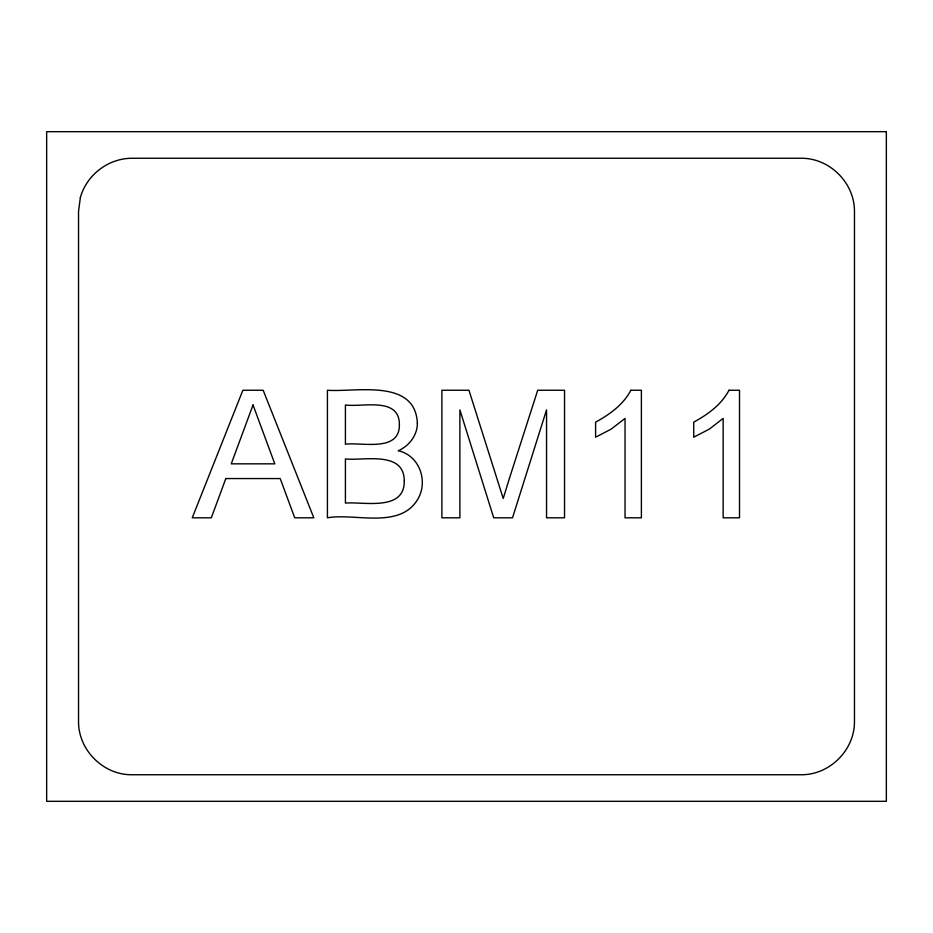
<?xml version="1.0" encoding="UTF-8"?>
<svg xmlns="http://www.w3.org/2000/svg" width="933" height="933" viewBox="0 0 933 933"><rect width="100%" height="100%" fill="white"/><g stroke="black" fill="none" stroke-linecap="round" stroke-linejoin="round"><path stroke-width="1.4" d="M399.382 424.9C399.627 452.563 361.316 441.997 345.42 444.213L345.42 404.969C362.237 407.464 399.756 396.315 399.382 424.9M404.281 481.008C404.63 511.657 363.637 501.511 345.42 503.085L345.42 458.931C363.648 460.96 404.257 450.336 404.281 481.008M417.366 423.314C417.366 435.373 409.051 446.044 398.228 450.756C419.255 455.234 428.434 480.915 417.984 498.852C400.129 529.827 354.878 512.823 327.425 517.803L327.425 390.251C355.578 392.385 415.418 378.052 417.366 423.314M80.343 197.644L78.535 211.406L78.535 721.594C78.36 750.039 103.236 774.926 131.681 774.74L801.319 774.74C829.764 774.926 854.64 750.039 854.465 721.594L854.465 211.406C854.64 182.961 829.764 158.074 801.319 158.26L131.681 158.26C108.193 158.388 86.559 174.984 80.343 197.644M509.476 478.221L503.214 498.49L468.949 390.251L441.892 390.251L441.892 517.803L459.887 517.803L459.887 409.879L493.709 517.803L512.52 517.803L546.551 409.879L546.551 517.803L564.535 517.803L564.535 390.251L537.711 390.251L509.476 478.221M225.833 478.559L211.325 517.803L192.245 517.803L242.883 390.251L263.164 390.251L313.815 517.803L294.723 517.803L280.215 478.559L225.833 478.559M253.03 404.969L231.256 463.841L274.792 463.841L253.03 404.969M630.871 390.251C623.326 404.665 609.599 414.555 595.604 422.136L595.604 437.215L611.173 429.122L625.04 418.404L625.04 517.803L641.391 517.803L641.391 390.251L630.871 390.251M728.988 390.251C721.442 404.665 707.715 414.555 693.72 422.136L693.72 437.215L709.278 429.122L723.157 418.404L723.157 517.803L739.507 517.803L739.507 390.251L728.988 390.251M886.35 131.681L46.65 131.681L46.65 801.319L886.35 801.319L886.35 131.681"/></g></svg>
